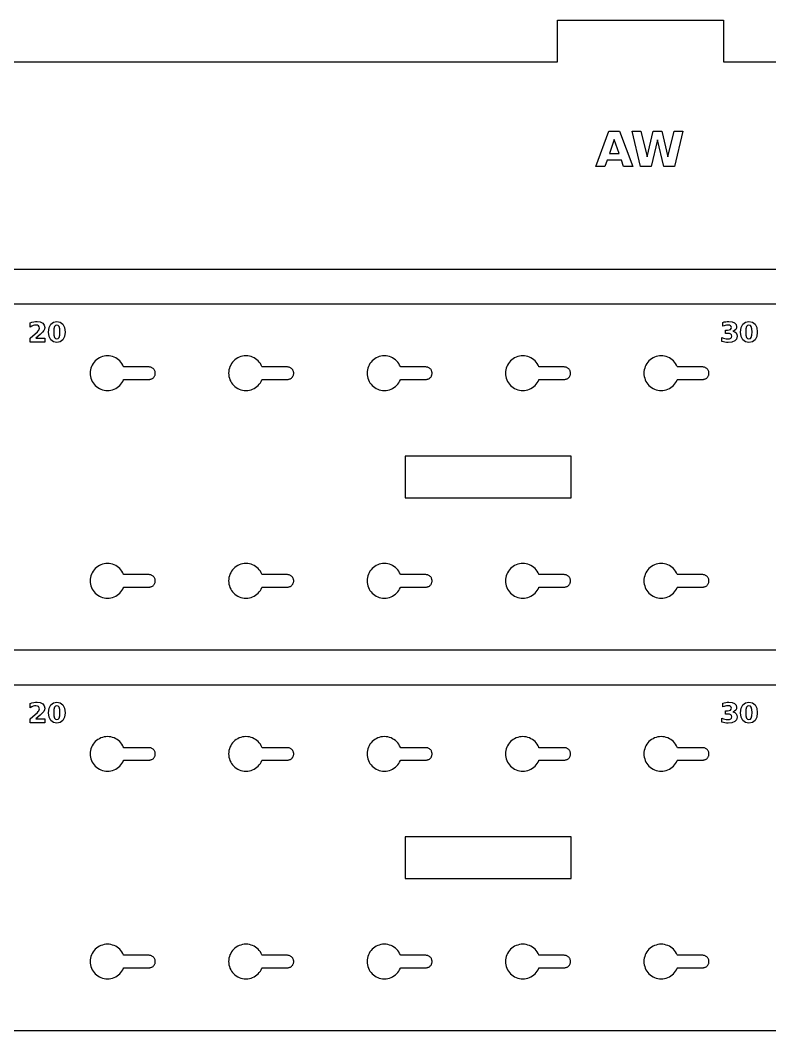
# Model space of a CAD drawing. Header units: millimetres. Extents: x 12 to 1034, y 12 to 869.
# Drawn here: x 225.9 to 334.2, y 722.7 to 868.7 of the extents above; entities that cross this region are included whole.
import ezdxf

# ---------------------------------------------------------------- set-up
doc = ezdxf.new("R2010")
doc.units = ezdxf.units.MM
doc.layers.add('CUT', color=1, linetype='Continuous')
doc.layers.add('ENGRAVE', color=5, linetype='Continuous')

msp = doc.modelspace()

# ---------------------------------------------------------------- linework, layer by layer
at = {"layer": 'CUT', "color": 1}
msp.add_lwpolyline([(780.5, 832.72), (40.5, 832.72), (40.5, 837.72), (12.5, 837.72), (12.5, 857.72), (40.5, 857.72), (40.5, 862.72), (83.5, 862.72), (83.5, 868.72), (107.5, 868.72), (107.5, 862.72), (193.5, 862.72), (193.5, 868.72), (217.5, 868.72), (217.5, 862.72), (303.5, 862.72), (303.5, 868.72), (327.5, 868.72), (327.5, 862.72), (413.5, 862.72), (413.5, 868.72), (437.5, 868.72), (437.5, 862.72), (523.5, 862.72)], dxfattribs=at)
for points in [[(12.5, 822.72), (18.5, 822.72), (18.5, 827.72), (758.5, 827.72), (758.5, 822.72), (764.5, 822.72), (764.5, 782.72), (758.5, 782.72), (758.5, 777.72), (18.5, 777.72), (18.5, 782.72), (12.5, 782.72)], [(239.89, 815.64), (240.09, 815.79), (240.27, 815.95), (240.43, 816.13), (240.58, 816.33), (240.7, 816.54), (240.81, 816.76), (240.83, 816.82), (244.5, 816.82), (244.59, 816.82), (244.68, 816.84), (244.76, 816.86), (244.84, 816.89), (244.92, 816.92), (245, 816.97), (245.07, 817.02), (245.14, 817.08), (245.2, 817.15), (245.25, 817.22), (245.29, 817.29), (245.33, 817.37), (245.36, 817.46), (245.38, 817.54), (245.4, 817.63), (245.4, 817.72), (245.4, 817.81), (245.38, 817.89), (245.36, 817.98), (245.33, 818.06), (245.29, 818.14), (245.25, 818.22), (245.2, 818.29), (245.14, 818.35), (245.07, 818.41), (245, 818.47), (244.92, 818.51), (244.84, 818.55), (244.76, 818.58), (244.68, 818.6), (244.59, 818.61), (244.5, 818.62), (240.83, 818.62), (240.81, 818.67), (240.7, 818.9), (240.58, 819.11), (240.43, 819.3), (240.27, 819.49), (240.09, 819.65), (239.89, 819.8), (239.68, 819.92), (239.46, 820.03), (239.23, 820.11), (238.99, 820.17), (238.75, 820.21), (238.5, 820.22), (238.25, 820.21), (238.01, 820.17), (237.77, 820.11), (237.54, 820.03), (237.32, 819.92), (237.11, 819.8), (236.91, 819.65), (236.73, 819.49), (236.57, 819.3), (236.42, 819.11), (236.3, 818.9), (236.19, 818.67), (236.11, 818.44), (236.05, 818.21), (236.01, 817.96), (236, 817.72), (236.01, 817.47), (236.05, 817.23), (236.11, 816.99), (236.19, 816.76), (236.3, 816.54), (236.42, 816.33), (236.57, 816.13), (236.73, 815.95), (236.91, 815.79), (237.11, 815.64), (237.32, 815.51), (237.54, 815.41), (237.77, 815.33), (238.01, 815.27), (238.25, 815.23), (238.5, 815.22), (238.75, 815.23), (238.99, 815.27), (239.23, 815.33), (239.46, 815.41), (239.68, 815.51)], [(260.09, 815.79), (260.27, 815.95), (260.43, 816.13), (260.58, 816.33), (260.7, 816.54), (260.81, 816.76), (260.83, 816.82), (264.5, 816.82), (264.59, 816.82), (264.68, 816.84), (264.76, 816.86), (264.84, 816.89), (264.92, 816.92), (265, 816.97), (265.07, 817.02), (265.14, 817.08), (265.2, 817.15), (265.25, 817.22), (265.29, 817.29), (265.33, 817.37), (265.36, 817.46), (265.38, 817.54), (265.4, 817.63), (265.4, 817.72), (265.4, 817.81), (265.38, 817.89), (265.36, 817.98), (265.33, 818.06), (265.29, 818.14), (265.25, 818.22), (265.2, 818.29), (265.14, 818.35), (265.07, 818.41), (265, 818.47), (264.92, 818.51), (264.84, 818.55), (264.76, 818.58), (264.68, 818.6), (264.59, 818.61), (264.5, 818.62), (260.83, 818.62), (260.81, 818.67), (260.7, 818.9), (260.58, 819.11), (260.43, 819.3), (260.27, 819.49), (260.09, 819.65), (259.89, 819.8), (259.68, 819.92), (259.46, 820.03), (259.23, 820.11), (258.99, 820.17), (258.75, 820.21), (258.5, 820.22), (258.25, 820.21), (258.01, 820.17), (257.77, 820.11), (257.54, 820.03), (257.32, 819.92), (257.11, 819.8), (256.91, 819.65), (256.73, 819.49), (256.57, 819.3), (256.42, 819.11), (256.3, 818.9), (256.19, 818.67), (256.11, 818.44), (256.05, 818.21), (256.01, 817.96), (256, 817.72), (256.01, 817.47), (256.05, 817.23), (256.11, 816.99), (256.19, 816.76), (256.3, 816.54), (256.42, 816.33), (256.57, 816.13), (256.73, 815.95), (256.91, 815.79), (257.11, 815.64), (257.32, 815.51), (257.54, 815.41), (257.77, 815.33), (258.01, 815.27), (258.25, 815.23), (258.5, 815.22), (258.75, 815.23), (258.99, 815.27), (259.23, 815.33), (259.46, 815.41), (259.68, 815.51), (259.89, 815.64)], [(280.09, 815.79), (280.27, 815.95), (280.43, 816.13), (280.58, 816.33), (280.7, 816.54), (280.81, 816.76), (280.83, 816.82), (284.5, 816.82), (284.59, 816.82), (284.68, 816.84), (284.76, 816.86), (284.84, 816.89), (284.92, 816.92), (285, 816.97), (285.07, 817.02), (285.14, 817.08), (285.2, 817.15), (285.25, 817.22), (285.29, 817.29), (285.33, 817.37), (285.36, 817.46), (285.38, 817.54), (285.4, 817.63), (285.4, 817.72), (285.4, 817.81), (285.38, 817.89), (285.36, 817.98), (285.33, 818.06), (285.29, 818.14), (285.25, 818.22), (285.2, 818.29), (285.14, 818.35), (285.07, 818.41), (285, 818.47), (284.92, 818.51), (284.84, 818.55), (284.76, 818.58), (284.68, 818.6), (284.59, 818.61), (284.5, 818.62), (280.83, 818.62), (280.81, 818.67), (280.7, 818.9), (280.58, 819.11), (280.43, 819.3), (280.27, 819.49), (280.09, 819.65), (279.89, 819.8), (279.68, 819.92), (279.46, 820.03), (279.23, 820.11), (278.99, 820.17), (278.75, 820.21), (278.5, 820.22), (278.25, 820.21), (278.01, 820.17), (277.77, 820.11), (277.54, 820.03), (277.32, 819.92), (277.11, 819.8), (276.91, 819.65), (276.73, 819.49), (276.57, 819.3), (276.42, 819.11), (276.3, 818.9), (276.19, 818.67), (276.11, 818.44), (276.05, 818.21), (276.01, 817.96), (276, 817.72), (276.01, 817.47), (276.05, 817.23), (276.11, 816.99), (276.19, 816.76), (276.3, 816.54), (276.42, 816.33), (276.57, 816.13), (276.73, 815.95), (276.91, 815.79), (277.11, 815.64), (277.32, 815.51), (277.54, 815.41), (277.77, 815.33), (278.01, 815.27), (278.25, 815.23), (278.5, 815.22), (278.75, 815.23), (278.99, 815.27), (279.23, 815.33), (279.46, 815.41), (279.68, 815.51), (279.89, 815.64)], [(299.89, 815.64), (300.09, 815.79), (300.27, 815.95), (300.43, 816.13), (300.58, 816.33), (300.7, 816.54), (300.81, 816.76), (300.83, 816.82), (304.5, 816.82), (304.59, 816.82), (304.68, 816.84), (304.76, 816.86), (304.84, 816.89), (304.92, 816.92), (305, 816.97), (305.07, 817.02), (305.14, 817.08), (305.2, 817.15), (305.25, 817.22), (305.29, 817.29), (305.33, 817.37), (305.36, 817.46), (305.38, 817.54), (305.4, 817.63), (305.4, 817.72), (305.4, 817.81), (305.38, 817.89), (305.36, 817.98), (305.33, 818.06), (305.29, 818.14), (305.25, 818.22), (305.2, 818.29), (305.14, 818.35), (305.07, 818.41), (305, 818.47), (304.92, 818.51), (304.84, 818.55), (304.76, 818.58), (304.68, 818.6), (304.59, 818.61), (304.5, 818.62), (300.83, 818.62), (300.81, 818.67), (300.7, 818.9), (300.58, 819.11), (300.43, 819.3), (300.27, 819.49), (300.09, 819.65), (299.89, 819.8), (299.68, 819.92), (299.46, 820.03), (299.23, 820.11), (298.99, 820.17), (298.75, 820.21), (298.5, 820.22), (298.25, 820.21), (298.01, 820.17), (297.77, 820.11), (297.54, 820.03), (297.32, 819.92), (297.11, 819.8), (296.91, 819.65), (296.73, 819.49), (296.57, 819.3), (296.42, 819.11), (296.3, 818.9), (296.19, 818.67), (296.11, 818.44), (296.05, 818.21), (296.01, 817.96), (296, 817.72), (296.01, 817.47), (296.05, 817.23), (296.11, 816.99), (296.19, 816.76), (296.3, 816.54), (296.42, 816.33), (296.57, 816.13), (296.73, 815.95), (296.91, 815.79), (297.11, 815.64), (297.32, 815.51), (297.54, 815.41), (297.77, 815.33), (298.01, 815.27), (298.25, 815.23), (298.5, 815.22), (298.75, 815.23), (298.99, 815.27), (299.23, 815.33), (299.46, 815.41), (299.68, 815.51)], [(320.09, 815.79), (320.27, 815.95), (320.43, 816.13), (320.58, 816.33), (320.7, 816.54), (320.81, 816.76), (320.83, 816.82), (324.5, 816.82), (324.59, 816.82), (324.68, 816.84), (324.76, 816.86), (324.84, 816.89), (324.92, 816.92), (325, 816.97), (325.07, 817.02), (325.14, 817.08), (325.2, 817.15), (325.25, 817.22), (325.29, 817.29), (325.33, 817.37), (325.36, 817.46), (325.38, 817.54), (325.4, 817.63), (325.4, 817.72), (325.4, 817.81), (325.38, 817.89), (325.36, 817.98), (325.33, 818.06), (325.29, 818.14), (325.25, 818.22), (325.2, 818.29), (325.14, 818.35), (325.07, 818.41), (325, 818.47), (324.92, 818.51), (324.84, 818.55), (324.76, 818.58), (324.68, 818.6), (324.59, 818.61), (324.5, 818.62), (320.83, 818.62), (320.81, 818.67), (320.7, 818.9), (320.58, 819.11), (320.43, 819.3), (320.27, 819.49), (320.09, 819.65), (319.89, 819.8), (319.68, 819.92), (319.46, 820.03), (319.23, 820.11), (318.99, 820.17), (318.75, 820.21), (318.5, 820.22), (318.25, 820.21), (318.01, 820.17), (317.77, 820.11), (317.54, 820.03), (317.32, 819.92), (317.11, 819.8), (316.91, 819.65), (316.73, 819.49), (316.57, 819.3), (316.42, 819.11), (316.3, 818.9), (316.19, 818.67), (316.11, 818.44), (316.05, 818.21), (316.01, 817.96), (316, 817.72), (316.01, 817.47), (316.05, 817.23), (316.11, 816.99), (316.19, 816.76), (316.3, 816.54), (316.42, 816.33), (316.57, 816.13), (316.73, 815.95), (316.91, 815.79), (317.11, 815.64), (317.32, 815.51), (317.54, 815.41), (317.77, 815.33), (318.01, 815.27), (318.25, 815.23), (318.5, 815.22), (318.75, 815.23), (318.99, 815.27), (319.23, 815.33), (319.46, 815.41), (319.68, 815.51), (319.89, 815.64)], [(281.5, 799.72), (305.5, 799.72), (305.5, 805.72), (281.5, 805.72)], [(240.09, 785.79), (240.27, 785.95), (240.43, 786.13), (240.58, 786.33), (240.7, 786.54), (240.81, 786.76), (240.83, 786.82), (244.5, 786.82), (244.59, 786.82), (244.68, 786.84), (244.76, 786.86), (244.84, 786.89), (244.92, 786.92), (245, 786.97), (245.07, 787.02), (245.14, 787.08), (245.2, 787.15), (245.25, 787.22), (245.29, 787.29), (245.33, 787.37), (245.36, 787.46), (245.38, 787.54), (245.4, 787.63), (245.4, 787.72), (245.4, 787.81), (245.38, 787.89), (245.36, 787.98), (245.33, 788.06), (245.29, 788.14), (245.25, 788.22), (245.2, 788.29), (245.14, 788.35), (245.07, 788.41), (245, 788.47), (244.92, 788.51), (244.84, 788.55), (244.76, 788.58), (244.68, 788.6), (244.59, 788.61), (244.5, 788.62), (240.83, 788.62), (240.81, 788.67), (240.7, 788.9), (240.58, 789.11), (240.43, 789.3), (240.27, 789.49), (240.09, 789.65), (239.89, 789.8), (239.68, 789.92), (239.46, 790.03), (239.23, 790.11), (238.99, 790.17), (238.75, 790.21), (238.5, 790.22), (238.25, 790.21), (238.01, 790.17), (237.77, 790.11), (237.54, 790.03), (237.32, 789.92), (237.11, 789.8), (236.91, 789.65), (236.73, 789.49), (236.57, 789.3), (236.42, 789.11), (236.3, 788.9), (236.19, 788.67), (236.11, 788.44), (236.05, 788.21), (236.01, 787.96), (236, 787.72), (236.01, 787.47), (236.05, 787.23), (236.11, 786.99), (236.19, 786.76), (236.3, 786.54), (236.42, 786.33), (236.57, 786.13), (236.73, 785.95), (236.91, 785.79), (237.11, 785.64), (237.32, 785.51), (237.54, 785.41), (237.77, 785.33), (238.01, 785.27), (238.25, 785.23), (238.5, 785.22), (238.75, 785.23), (238.99, 785.27), (239.23, 785.33), (239.46, 785.41), (239.68, 785.51), (239.89, 785.64)], [(260.09, 785.79), (260.27, 785.95), (260.43, 786.13), (260.58, 786.33), (260.7, 786.54), (260.81, 786.76), (260.83, 786.82), (264.5, 786.82), (264.59, 786.82), (264.68, 786.84), (264.76, 786.86), (264.84, 786.89), (264.92, 786.92), (265, 786.97), (265.07, 787.02), (265.14, 787.08), (265.2, 787.15), (265.25, 787.22), (265.29, 787.29), (265.33, 787.37), (265.36, 787.46), (265.38, 787.54), (265.4, 787.63), (265.4, 787.72), (265.4, 787.81), (265.38, 787.89), (265.36, 787.98), (265.33, 788.06), (265.29, 788.14), (265.25, 788.22), (265.2, 788.29), (265.14, 788.35), (265.07, 788.41), (265, 788.47), (264.92, 788.51), (264.84, 788.55), (264.76, 788.58), (264.68, 788.6), (264.59, 788.61), (264.5, 788.62), (260.83, 788.62), (260.81, 788.67), (260.7, 788.9), (260.58, 789.11), (260.43, 789.3), (260.27, 789.49), (260.09, 789.65), (259.89, 789.8), (259.68, 789.92), (259.46, 790.03), (259.23, 790.11), (258.99, 790.17), (258.75, 790.21), (258.5, 790.22), (258.25, 790.21), (258.01, 790.17), (257.77, 790.11), (257.54, 790.03), (257.32, 789.92), (257.11, 789.8), (256.91, 789.65), (256.73, 789.49), (256.57, 789.3), (256.42, 789.11), (256.3, 788.9), (256.19, 788.67), (256.11, 788.44), (256.05, 788.21), (256.01, 787.96), (256, 787.72), (256.01, 787.47), (256.05, 787.23), (256.11, 786.99), (256.19, 786.76), (256.3, 786.54), (256.42, 786.33), (256.57, 786.13), (256.73, 785.95), (256.91, 785.79), (257.11, 785.64), (257.32, 785.51), (257.54, 785.41), (257.77, 785.33), (258.01, 785.27), (258.25, 785.23), (258.5, 785.22), (258.75, 785.23), (258.99, 785.27), (259.23, 785.33), (259.46, 785.41), (259.68, 785.51), (259.89, 785.64)], [(279.89, 785.64), (280.09, 785.79), (280.27, 785.95), (280.43, 786.13), (280.58, 786.33), (280.7, 786.54), (280.81, 786.76), (280.83, 786.82), (284.5, 786.82), (284.59, 786.82), (284.68, 786.84), (284.76, 786.86), (284.84, 786.89), (284.92, 786.92), (285, 786.97), (285.07, 787.02), (285.14, 787.08), (285.2, 787.15), (285.25, 787.22), (285.29, 787.29), (285.33, 787.37), (285.36, 787.46), (285.38, 787.54), (285.4, 787.63), (285.4, 787.72), (285.4, 787.81), (285.38, 787.89), (285.36, 787.98), (285.33, 788.06), (285.29, 788.14), (285.25, 788.22), (285.2, 788.29), (285.14, 788.35), (285.07, 788.41), (285, 788.47), (284.92, 788.51), (284.84, 788.55), (284.76, 788.58), (284.68, 788.6), (284.59, 788.61), (284.5, 788.62), (280.83, 788.62), (280.81, 788.67), (280.7, 788.9), (280.58, 789.11), (280.43, 789.3), (280.27, 789.49), (280.09, 789.65), (279.89, 789.8), (279.68, 789.92), (279.46, 790.03), (279.23, 790.11), (278.99, 790.17), (278.75, 790.21), (278.5, 790.22), (278.25, 790.21), (278.01, 790.17), (277.77, 790.11), (277.54, 790.03), (277.32, 789.92), (277.11, 789.8), (276.91, 789.65), (276.73, 789.49), (276.57, 789.3), (276.42, 789.11), (276.3, 788.9), (276.19, 788.67), (276.11, 788.44), (276.05, 788.21), (276.01, 787.96), (276, 787.72), (276.01, 787.47), (276.05, 787.23), (276.11, 786.99), (276.19, 786.76), (276.3, 786.54), (276.42, 786.33), (276.57, 786.13), (276.73, 785.95), (276.91, 785.79), (277.11, 785.64), (277.32, 785.51), (277.54, 785.41), (277.77, 785.33), (278.01, 785.27), (278.25, 785.23), (278.5, 785.22), (278.75, 785.23), (278.99, 785.27), (279.23, 785.33), (279.46, 785.41), (279.68, 785.51)], [(300.09, 785.79), (300.27, 785.95), (300.43, 786.13), (300.58, 786.33), (300.7, 786.54), (300.81, 786.76), (300.83, 786.82), (304.5, 786.82), (304.59, 786.82), (304.68, 786.84), (304.76, 786.86), (304.84, 786.89), (304.92, 786.92), (305, 786.97), (305.07, 787.02), (305.14, 787.08), (305.2, 787.15), (305.25, 787.22), (305.29, 787.29), (305.33, 787.37), (305.36, 787.46), (305.38, 787.54), (305.4, 787.63), (305.4, 787.72), (305.4, 787.81), (305.38, 787.89), (305.36, 787.98), (305.33, 788.06), (305.29, 788.14), (305.25, 788.22), (305.2, 788.29), (305.14, 788.35), (305.07, 788.41), (305, 788.47), (304.92, 788.51), (304.84, 788.55), (304.76, 788.58), (304.68, 788.6), (304.59, 788.61), (304.5, 788.62), (300.83, 788.62), (300.81, 788.67), (300.7, 788.9), (300.58, 789.11), (300.43, 789.3), (300.27, 789.49), (300.09, 789.65), (299.89, 789.8), (299.68, 789.92), (299.46, 790.03), (299.23, 790.11), (298.99, 790.17), (298.75, 790.21), (298.5, 790.22), (298.25, 790.21), (298.01, 790.17), (297.77, 790.11), (297.54, 790.03), (297.32, 789.92), (297.11, 789.8), (296.91, 789.65), (296.73, 789.49), (296.57, 789.3), (296.42, 789.11), (296.3, 788.9), (296.19, 788.67), (296.11, 788.44), (296.05, 788.21), (296.01, 787.96), (296, 787.72), (296.01, 787.47), (296.05, 787.23), (296.11, 786.99), (296.19, 786.76), (296.3, 786.54), (296.42, 786.33), (296.57, 786.13), (296.73, 785.95), (296.91, 785.79), (297.11, 785.64), (297.32, 785.51), (297.54, 785.41), (297.77, 785.33), (298.01, 785.27), (298.25, 785.23), (298.5, 785.22), (298.75, 785.23), (298.99, 785.27), (299.23, 785.33), (299.46, 785.41), (299.68, 785.51), (299.89, 785.64)], [(320.09, 785.79), (320.27, 785.95), (320.43, 786.13), (320.58, 786.33), (320.7, 786.54), (320.81, 786.76), (320.83, 786.82), (324.5, 786.82), (324.59, 786.82), (324.68, 786.84), (324.76, 786.86), (324.84, 786.89), (324.92, 786.92), (325, 786.97), (325.07, 787.02), (325.14, 787.08), (325.2, 787.15), (325.25, 787.22), (325.29, 787.29), (325.33, 787.37), (325.36, 787.46), (325.38, 787.54), (325.4, 787.63), (325.4, 787.72), (325.4, 787.81), (325.38, 787.89), (325.36, 787.98), (325.33, 788.06), (325.29, 788.14), (325.25, 788.22), (325.2, 788.29), (325.14, 788.35), (325.07, 788.41), (325, 788.47), (324.92, 788.51), (324.84, 788.55), (324.76, 788.58), (324.68, 788.6), (324.59, 788.61), (324.5, 788.62), (320.83, 788.62), (320.81, 788.67), (320.7, 788.9), (320.58, 789.11), (320.43, 789.3), (320.27, 789.49), (320.09, 789.65), (319.89, 789.8), (319.68, 789.92), (319.46, 790.03), (319.23, 790.11), (318.99, 790.17), (318.75, 790.21), (318.5, 790.22), (318.25, 790.21), (318.01, 790.17), (317.77, 790.11), (317.54, 790.03), (317.32, 789.92), (317.11, 789.8), (316.91, 789.65), (316.73, 789.49), (316.57, 789.3), (316.42, 789.11), (316.3, 788.9), (316.19, 788.67), (316.11, 788.44), (316.05, 788.21), (316.01, 787.96), (316, 787.72), (316.01, 787.47), (316.05, 787.23), (316.11, 786.99), (316.19, 786.76), (316.3, 786.54), (316.42, 786.33), (316.57, 786.13), (316.73, 785.95), (316.91, 785.79), (317.11, 785.64), (317.32, 785.51), (317.54, 785.41), (317.77, 785.33), (318.01, 785.27), (318.25, 785.23), (318.5, 785.22), (318.75, 785.23), (318.99, 785.27), (319.23, 785.33), (319.46, 785.41), (319.68, 785.51), (319.89, 785.64)], [(12.5, 767.72), (18.5, 767.72), (18.5, 772.72), (758.5, 772.72), (758.5, 767.72), (764.5, 767.72), (764.5, 727.72), (758.5, 727.72), (758.5, 722.72), (18.5, 722.72), (18.5, 727.72), (12.5, 727.72)], [(239.89, 760.64), (240.09, 760.79), (240.27, 760.95), (240.43, 761.13), (240.58, 761.33), (240.7, 761.54), (240.81, 761.76), (240.83, 761.82), (244.5, 761.82), (244.59, 761.82), (244.68, 761.84), (244.76, 761.86), (244.84, 761.89), (244.92, 761.92), (245, 761.97), (245.07, 762.02), (245.14, 762.08), (245.2, 762.15), (245.25, 762.22), (245.29, 762.29), (245.33, 762.37), (245.36, 762.46), (245.38, 762.54), (245.4, 762.63), (245.4, 762.72), (245.4, 762.81), (245.38, 762.89), (245.36, 762.98), (245.33, 763.06), (245.29, 763.14), (245.25, 763.22), (245.2, 763.29), (245.14, 763.35), (245.07, 763.41), (245, 763.47), (244.92, 763.51), (244.84, 763.55), (244.76, 763.58), (244.68, 763.6), (244.59, 763.61), (244.5, 763.62), (240.83, 763.62), (240.81, 763.67), (240.7, 763.9), (240.58, 764.11), (240.43, 764.3), (240.27, 764.49), (240.09, 764.65), (239.89, 764.8), (239.68, 764.92), (239.46, 765.03), (239.23, 765.11), (238.99, 765.17), (238.75, 765.21), (238.5, 765.22), (238.25, 765.21), (238.01, 765.17), (237.77, 765.11), (237.54, 765.03), (237.32, 764.92), (237.11, 764.8), (236.91, 764.65), (236.73, 764.49), (236.57, 764.3), (236.42, 764.11), (236.3, 763.9), (236.19, 763.67), (236.11, 763.44), (236.05, 763.21), (236.01, 762.96), (236, 762.72), (236.01, 762.47), (236.05, 762.23), (236.11, 761.99), (236.19, 761.76), (236.3, 761.54), (236.42, 761.33), (236.57, 761.13), (236.73, 760.95), (236.91, 760.79), (237.11, 760.64), (237.32, 760.51), (237.54, 760.41), (237.77, 760.33), (238.01, 760.27), (238.25, 760.23), (238.5, 760.22), (238.75, 760.23), (238.99, 760.27), (239.23, 760.33), (239.46, 760.41), (239.68, 760.51)], [(260.09, 760.79), (260.27, 760.95), (260.43, 761.13), (260.58, 761.33), (260.7, 761.54), (260.81, 761.76), (260.83, 761.82), (264.5, 761.82), (264.59, 761.82), (264.68, 761.84), (264.76, 761.86), (264.84, 761.89), (264.92, 761.92), (265, 761.97), (265.07, 762.02), (265.14, 762.08), (265.2, 762.15), (265.25, 762.22), (265.29, 762.29), (265.33, 762.37), (265.36, 762.46), (265.38, 762.54), (265.4, 762.63), (265.4, 762.72), (265.4, 762.81), (265.38, 762.89), (265.36, 762.98), (265.33, 763.06), (265.29, 763.14), (265.25, 763.22), (265.2, 763.29), (265.14, 763.35), (265.07, 763.41), (265, 763.47), (264.92, 763.51), (264.84, 763.55), (264.76, 763.58), (264.68, 763.6), (264.59, 763.61), (264.5, 763.62), (260.83, 763.62), (260.81, 763.67), (260.7, 763.9), (260.58, 764.11), (260.43, 764.3), (260.27, 764.49), (260.09, 764.65), (259.89, 764.8), (259.68, 764.92), (259.46, 765.03), (259.23, 765.11), (258.99, 765.17), (258.75, 765.21), (258.5, 765.22), (258.25, 765.21), (258.01, 765.17), (257.77, 765.11), (257.54, 765.03), (257.32, 764.92), (257.11, 764.8), (256.91, 764.65), (256.73, 764.49), (256.57, 764.3), (256.42, 764.11), (256.3, 763.9), (256.19, 763.67), (256.11, 763.44), (256.05, 763.21), (256.01, 762.96), (256, 762.72), (256.01, 762.47), (256.05, 762.23), (256.11, 761.99), (256.19, 761.76), (256.3, 761.54), (256.42, 761.33), (256.57, 761.13), (256.73, 760.95), (256.91, 760.79), (257.11, 760.64), (257.32, 760.51), (257.54, 760.41), (257.77, 760.33), (258.01, 760.27), (258.25, 760.23), (258.5, 760.22), (258.75, 760.23), (258.99, 760.27), (259.23, 760.33), (259.46, 760.41), (259.68, 760.51), (259.89, 760.64)], [(280.09, 760.79), (280.27, 760.95), (280.43, 761.13), (280.58, 761.33), (280.7, 761.54), (280.81, 761.76), (280.83, 761.82), (284.5, 761.82), (284.59, 761.82), (284.68, 761.84), (284.76, 761.86), (284.84, 761.89), (284.92, 761.92), (285, 761.97), (285.07, 762.02), (285.14, 762.08), (285.2, 762.15), (285.25, 762.22), (285.29, 762.29), (285.33, 762.37), (285.36, 762.46), (285.38, 762.54), (285.4, 762.63), (285.4, 762.72), (285.4, 762.81), (285.38, 762.89), (285.36, 762.98), (285.33, 763.06), (285.29, 763.14), (285.25, 763.22), (285.2, 763.29), (285.14, 763.35), (285.07, 763.41), (285, 763.47), (284.92, 763.51), (284.84, 763.55), (284.76, 763.58), (284.68, 763.6), (284.59, 763.61), (284.5, 763.62), (280.83, 763.62), (280.81, 763.67), (280.7, 763.9), (280.58, 764.11), (280.43, 764.3), (280.27, 764.49), (280.09, 764.65), (279.89, 764.8), (279.68, 764.92), (279.46, 765.03), (279.23, 765.11), (278.99, 765.17), (278.75, 765.21), (278.5, 765.22), (278.25, 765.21), (278.01, 765.17), (277.77, 765.11), (277.54, 765.03), (277.32, 764.92), (277.11, 764.8), (276.91, 764.65), (276.73, 764.49), (276.57, 764.3), (276.42, 764.11), (276.3, 763.9), (276.19, 763.67), (276.11, 763.44), (276.05, 763.21), (276.01, 762.96), (276, 762.72), (276.01, 762.47), (276.05, 762.23), (276.11, 761.99), (276.19, 761.76), (276.3, 761.54), (276.42, 761.33), (276.57, 761.13), (276.73, 760.95), (276.91, 760.79), (277.11, 760.64), (277.32, 760.51), (277.54, 760.41), (277.77, 760.33), (278.01, 760.27), (278.25, 760.23), (278.5, 760.22), (278.75, 760.23), (278.99, 760.27), (279.23, 760.33), (279.46, 760.41), (279.68, 760.51), (279.89, 760.64)], [(299.89, 760.64), (300.09, 760.79), (300.27, 760.95), (300.43, 761.13), (300.58, 761.33), (300.7, 761.54), (300.81, 761.76), (300.83, 761.82), (304.5, 761.82), (304.59, 761.82), (304.68, 761.84), (304.76, 761.86), (304.84, 761.89), (304.92, 761.92), (305, 761.97), (305.07, 762.02), (305.14, 762.08), (305.2, 762.15), (305.25, 762.22), (305.29, 762.29), (305.33, 762.37), (305.36, 762.46), (305.38, 762.54), (305.4, 762.63), (305.4, 762.72), (305.4, 762.81), (305.38, 762.89), (305.36, 762.98), (305.33, 763.06), (305.29, 763.14), (305.25, 763.22), (305.2, 763.29), (305.14, 763.35), (305.07, 763.41), (305, 763.47), (304.92, 763.51), (304.84, 763.55), (304.76, 763.58), (304.68, 763.6), (304.59, 763.61), (304.5, 763.62), (300.83, 763.62), (300.81, 763.67), (300.7, 763.9), (300.58, 764.11), (300.43, 764.3), (300.27, 764.49), (300.09, 764.65), (299.89, 764.8), (299.68, 764.92), (299.46, 765.03), (299.23, 765.11), (298.99, 765.17), (298.75, 765.21), (298.5, 765.22), (298.25, 765.21), (298.01, 765.17), (297.77, 765.11), (297.54, 765.03), (297.32, 764.92), (297.11, 764.8), (296.91, 764.65), (296.73, 764.49), (296.57, 764.3), (296.42, 764.11), (296.3, 763.9), (296.19, 763.67), (296.11, 763.44), (296.05, 763.21), (296.01, 762.96), (296, 762.72), (296.01, 762.47), (296.05, 762.23), (296.11, 761.99), (296.19, 761.76), (296.3, 761.54), (296.42, 761.33), (296.57, 761.13), (296.73, 760.95), (296.91, 760.79), (297.11, 760.64), (297.32, 760.51), (297.54, 760.41), (297.77, 760.33), (298.01, 760.27), (298.25, 760.23), (298.5, 760.22), (298.75, 760.23), (298.99, 760.27), (299.23, 760.33), (299.46, 760.41), (299.68, 760.51)], [(320.09, 760.79), (320.27, 760.95), (320.43, 761.13), (320.58, 761.33), (320.7, 761.54), (320.81, 761.76), (320.83, 761.82), (324.5, 761.82), (324.59, 761.82), (324.68, 761.84), (324.76, 761.86), (324.84, 761.89), (324.92, 761.92), (325, 761.97), (325.07, 762.02), (325.14, 762.08), (325.2, 762.15), (325.25, 762.22), (325.29, 762.29), (325.33, 762.37), (325.36, 762.46), (325.38, 762.54), (325.4, 762.63), (325.4, 762.72), (325.4, 762.81), (325.38, 762.89), (325.36, 762.98), (325.33, 763.06), (325.29, 763.14), (325.25, 763.22), (325.2, 763.29), (325.14, 763.35), (325.07, 763.41), (325, 763.47), (324.92, 763.51), (324.84, 763.55), (324.76, 763.58), (324.68, 763.6), (324.59, 763.61), (324.5, 763.62), (320.83, 763.62), (320.81, 763.67), (320.7, 763.9), (320.58, 764.11), (320.43, 764.3), (320.27, 764.49), (320.09, 764.65), (319.89, 764.8), (319.68, 764.92), (319.46, 765.03), (319.23, 765.11), (318.99, 765.17), (318.75, 765.21), (318.5, 765.22), (318.25, 765.21), (318.01, 765.17), (317.77, 765.11), (317.54, 765.03), (317.32, 764.92), (317.11, 764.8), (316.91, 764.65), (316.73, 764.49), (316.57, 764.3), (316.42, 764.11), (316.3, 763.9), (316.19, 763.67), (316.11, 763.44), (316.05, 763.21), (316.01, 762.96), (316, 762.72), (316.01, 762.47), (316.05, 762.23), (316.11, 761.99), (316.19, 761.76), (316.3, 761.54), (316.42, 761.33), (316.57, 761.13), (316.73, 760.95), (316.91, 760.79), (317.11, 760.64), (317.32, 760.51), (317.54, 760.41), (317.77, 760.33), (318.01, 760.27), (318.25, 760.23), (318.5, 760.22), (318.75, 760.23), (318.99, 760.27), (319.23, 760.33), (319.46, 760.41), (319.68, 760.51), (319.89, 760.64)], [(281.5, 744.72), (305.5, 744.72), (305.5, 750.72), (281.5, 750.72)], [(240.09, 730.79), (240.27, 730.95), (240.43, 731.13), (240.58, 731.33), (240.7, 731.54), (240.81, 731.76), (240.83, 731.82), (244.5, 731.82), (244.59, 731.82), (244.68, 731.84), (244.76, 731.86), (244.84, 731.89), (244.92, 731.92), (245, 731.97), (245.07, 732.02), (245.14, 732.08), (245.2, 732.15), (245.25, 732.22), (245.29, 732.29), (245.33, 732.37), (245.36, 732.46), (245.38, 732.54), (245.4, 732.63), (245.4, 732.72), (245.4, 732.81), (245.38, 732.89), (245.36, 732.98), (245.33, 733.06), (245.29, 733.14), (245.25, 733.22), (245.2, 733.29), (245.14, 733.35), (245.07, 733.41), (245, 733.47), (244.92, 733.51), (244.84, 733.55), (244.76, 733.58), (244.68, 733.6), (244.59, 733.61), (244.5, 733.62), (240.83, 733.62), (240.81, 733.67), (240.7, 733.9), (240.58, 734.11), (240.43, 734.3), (240.27, 734.49), (240.09, 734.65), (239.89, 734.8), (239.68, 734.92), (239.46, 735.03), (239.23, 735.11), (238.99, 735.17), (238.75, 735.21), (238.5, 735.22), (238.25, 735.21), (238.01, 735.17), (237.77, 735.11), (237.54, 735.03), (237.32, 734.92), (237.11, 734.8), (236.91, 734.65), (236.73, 734.49), (236.57, 734.3), (236.42, 734.11), (236.3, 733.9), (236.19, 733.67), (236.11, 733.44), (236.05, 733.21), (236.01, 732.96), (236, 732.72), (236.01, 732.47), (236.05, 732.23), (236.11, 731.99), (236.19, 731.76), (236.3, 731.54), (236.42, 731.33), (236.57, 731.13), (236.73, 730.95), (236.91, 730.79), (237.11, 730.64), (237.32, 730.51), (237.54, 730.41), (237.77, 730.33), (238.01, 730.27), (238.25, 730.23), (238.5, 730.22), (238.75, 730.23), (238.99, 730.27), (239.23, 730.33), (239.46, 730.41), (239.68, 730.51), (239.89, 730.64)], [(260.09, 730.79), (260.27, 730.95), (260.43, 731.13), (260.58, 731.33), (260.7, 731.54), (260.81, 731.76), (260.83, 731.82), (264.5, 731.82), (264.59, 731.82), (264.68, 731.84), (264.76, 731.86), (264.84, 731.89), (264.92, 731.92), (265, 731.97), (265.07, 732.02), (265.14, 732.08), (265.2, 732.15), (265.25, 732.22), (265.29, 732.29), (265.33, 732.37), (265.36, 732.46), (265.38, 732.54), (265.4, 732.63), (265.4, 732.72), (265.4, 732.81), (265.38, 732.89), (265.36, 732.98), (265.33, 733.06), (265.29, 733.14), (265.25, 733.22), (265.2, 733.29), (265.14, 733.35), (265.07, 733.41), (265, 733.47), (264.92, 733.51), (264.84, 733.55), (264.76, 733.58), (264.68, 733.6), (264.59, 733.61), (264.5, 733.62), (260.83, 733.62), (260.81, 733.67), (260.7, 733.9), (260.58, 734.11), (260.43, 734.3), (260.27, 734.49), (260.09, 734.65), (259.89, 734.8), (259.68, 734.92), (259.46, 735.03), (259.23, 735.11), (258.99, 735.17), (258.75, 735.21), (258.5, 735.22), (258.25, 735.21), (258.01, 735.17), (257.77, 735.11), (257.54, 735.03), (257.32, 734.92), (257.11, 734.8), (256.91, 734.65), (256.73, 734.49), (256.57, 734.3), (256.42, 734.11), (256.3, 733.9), (256.19, 733.67), (256.11, 733.44), (256.05, 733.21), (256.01, 732.96), (256, 732.72), (256.01, 732.47), (256.05, 732.23), (256.11, 731.99), (256.19, 731.76), (256.3, 731.54), (256.42, 731.33), (256.57, 731.13), (256.73, 730.95), (256.91, 730.79), (257.11, 730.64), (257.32, 730.51), (257.54, 730.41), (257.77, 730.33), (258.01, 730.27), (258.25, 730.23), (258.5, 730.22), (258.75, 730.23), (258.99, 730.27), (259.23, 730.33), (259.46, 730.41), (259.68, 730.51), (259.89, 730.64)], [(279.89, 730.64), (280.09, 730.79), (280.27, 730.95), (280.43, 731.13), (280.58, 731.33), (280.7, 731.54), (280.81, 731.76), (280.83, 731.82), (284.5, 731.82), (284.59, 731.82), (284.68, 731.84), (284.76, 731.86), (284.84, 731.89), (284.92, 731.92), (285, 731.97), (285.07, 732.02), (285.14, 732.08), (285.2, 732.15), (285.25, 732.22), (285.29, 732.29), (285.33, 732.37), (285.36, 732.46), (285.38, 732.54), (285.4, 732.63), (285.4, 732.72), (285.4, 732.81), (285.38, 732.89), (285.36, 732.98), (285.33, 733.06), (285.29, 733.14), (285.25, 733.22), (285.2, 733.29), (285.14, 733.35), (285.07, 733.41), (285, 733.47), (284.92, 733.51), (284.84, 733.55), (284.76, 733.58), (284.68, 733.6), (284.59, 733.61), (284.5, 733.62), (280.83, 733.62), (280.81, 733.67), (280.7, 733.9), (280.58, 734.11), (280.43, 734.3), (280.27, 734.49), (280.09, 734.65), (279.89, 734.8), (279.68, 734.92), (279.46, 735.03), (279.23, 735.11), (278.99, 735.17), (278.75, 735.21), (278.5, 735.22), (278.25, 735.21), (278.01, 735.17), (277.77, 735.11), (277.54, 735.03), (277.32, 734.92), (277.11, 734.8), (276.91, 734.65), (276.73, 734.49), (276.57, 734.3), (276.42, 734.11), (276.3, 733.9), (276.19, 733.67), (276.11, 733.44), (276.05, 733.21), (276.01, 732.96), (276, 732.72), (276.01, 732.47), (276.05, 732.23), (276.11, 731.99), (276.19, 731.76), (276.3, 731.54), (276.42, 731.33), (276.57, 731.13), (276.73, 730.95), (276.91, 730.79), (277.11, 730.64), (277.32, 730.51), (277.54, 730.41), (277.77, 730.33), (278.01, 730.27), (278.25, 730.23), (278.5, 730.22), (278.75, 730.23), (278.99, 730.27), (279.23, 730.33), (279.46, 730.41), (279.68, 730.51)], [(300.09, 730.79), (300.27, 730.95), (300.43, 731.13), (300.58, 731.33), (300.7, 731.54), (300.81, 731.76), (300.83, 731.82), (304.5, 731.82), (304.59, 731.82), (304.68, 731.84), (304.76, 731.86), (304.84, 731.89), (304.92, 731.92), (305, 731.97), (305.07, 732.02), (305.14, 732.08), (305.2, 732.15), (305.25, 732.22), (305.29, 732.29), (305.33, 732.37), (305.36, 732.46), (305.38, 732.54), (305.4, 732.63), (305.4, 732.72), (305.4, 732.81), (305.38, 732.89), (305.36, 732.98), (305.33, 733.06), (305.29, 733.14), (305.25, 733.22), (305.2, 733.29), (305.14, 733.35), (305.07, 733.41), (305, 733.47), (304.92, 733.51), (304.84, 733.55), (304.76, 733.58), (304.68, 733.6), (304.59, 733.61), (304.5, 733.62), (300.83, 733.62), (300.81, 733.67), (300.7, 733.9), (300.58, 734.11), (300.43, 734.3), (300.27, 734.49), (300.09, 734.65), (299.89, 734.8), (299.68, 734.92), (299.46, 735.03), (299.23, 735.11), (298.99, 735.17), (298.75, 735.21), (298.5, 735.22), (298.25, 735.21), (298.01, 735.17), (297.77, 735.11), (297.54, 735.03), (297.32, 734.92), (297.11, 734.8), (296.91, 734.65), (296.73, 734.49), (296.57, 734.3), (296.42, 734.11), (296.3, 733.9), (296.19, 733.67), (296.11, 733.44), (296.05, 733.21), (296.01, 732.96), (296, 732.72), (296.01, 732.47), (296.05, 732.23), (296.11, 731.99), (296.19, 731.76), (296.3, 731.54), (296.42, 731.33), (296.57, 731.13), (296.73, 730.95), (296.91, 730.79), (297.11, 730.64), (297.32, 730.51), (297.54, 730.41), (297.77, 730.33), (298.01, 730.27), (298.25, 730.23), (298.5, 730.22), (298.75, 730.23), (298.99, 730.27), (299.23, 730.33), (299.46, 730.41), (299.68, 730.51), (299.89, 730.64)], [(320.09, 730.79), (320.27, 730.95), (320.43, 731.13), (320.58, 731.33), (320.7, 731.54), (320.81, 731.76), (320.83, 731.82), (324.5, 731.82), (324.59, 731.82), (324.68, 731.84), (324.76, 731.86), (324.84, 731.89), (324.92, 731.92), (325, 731.97), (325.07, 732.02), (325.14, 732.08), (325.2, 732.15), (325.25, 732.22), (325.29, 732.29), (325.33, 732.37), (325.36, 732.46), (325.38, 732.54), (325.4, 732.63), (325.4, 732.72), (325.4, 732.81), (325.38, 732.89), (325.36, 732.98), (325.33, 733.06), (325.29, 733.14), (325.25, 733.22), (325.2, 733.29), (325.14, 733.35), (325.07, 733.41), (325, 733.47), (324.92, 733.51), (324.84, 733.55), (324.76, 733.58), (324.68, 733.6), (324.59, 733.61), (324.5, 733.62), (320.83, 733.62), (320.81, 733.67), (320.7, 733.9), (320.58, 734.11), (320.43, 734.3), (320.27, 734.49), (320.09, 734.65), (319.89, 734.8), (319.68, 734.92), (319.46, 735.03), (319.23, 735.11), (318.99, 735.17), (318.75, 735.21), (318.5, 735.22), (318.25, 735.21), (318.01, 735.17), (317.77, 735.11), (317.54, 735.03), (317.32, 734.92), (317.11, 734.8), (316.91, 734.65), (316.73, 734.49), (316.57, 734.3), (316.42, 734.11), (316.3, 733.9), (316.19, 733.67), (316.11, 733.44), (316.05, 733.21), (316.01, 732.96), (316, 732.72), (316.01, 732.47), (316.05, 732.23), (316.11, 731.99), (316.19, 731.76), (316.3, 731.54), (316.42, 731.33), (316.57, 731.13), (316.73, 730.95), (316.91, 730.79), (317.11, 730.64), (317.32, 730.51), (317.54, 730.41), (317.77, 730.33), (318.01, 730.27), (318.25, 730.23), (318.5, 730.22), (318.75, 730.23), (318.99, 730.27), (319.23, 730.33), (319.46, 730.41), (319.68, 730.51), (319.89, 730.64)]]:
    msp.add_lwpolyline(points, close=True, dxfattribs=at)
at = {"layer": 'ENGRAVE', "color": 5}
for points in [[(312.74, 848.51), (310.68, 848.51), (310.36, 847.58), (309.04, 847.58), (310.93, 852.69), (312.49, 852.69), (314.38, 847.58), (313.06, 847.58)], [(314.31, 852.69), (315.57, 852.69), (316.46, 848.98), (317.33, 852.69), (318.6, 852.69), (319.47, 848.98), (320.36, 852.69), (321.61, 852.69), (320.4, 847.58), (318.89, 847.58), (317.96, 851.46), (317.04, 847.58), (315.53, 847.58)], [(311.01, 849.46), (312.41, 849.46), (311.71, 851.49)], [(228.15, 822.77), (229.44, 822.77), (229.44, 822.22), (227.32, 822.22), (227.32, 822.77), (228.38, 823.71), (228.5, 823.84), (228.59, 823.96), (228.64, 824.09), (228.66, 824.22), (228.63, 824.4), (228.52, 824.55), (228.36, 824.64), (228.16, 824.67), (227.97, 824.65), (227.77, 824.6), (227.56, 824.5), (227.32, 824.37), (227.32, 825.02), (227.58, 825.09), (227.83, 825.14), (228.07, 825.18), (228.31, 825.19), (228.78, 825.13), (229.13, 824.96), (229.34, 824.68), (229.42, 824.31), (229.39, 824.08), (229.29, 823.87), (229.1, 823.63), (228.78, 823.32)], [(232.38, 823.67), (232.3, 823.03), (232.06, 822.56), (231.68, 822.26), (231.18, 822.16), (230.67, 822.26), (230.29, 822.56), (230.05, 823.03), (229.97, 823.67), (230.05, 824.32), (230.29, 824.79), (230.67, 825.09), (231.18, 825.19), (231.68, 825.09), (232.06, 824.79), (232.3, 824.32)], [(328.86, 823.79), (329.12, 823.69), (329.31, 823.53), (329.43, 823.31), (329.46, 823.05), (329.38, 822.66), (329.13, 822.39), (328.72, 822.22), (328.16, 822.16), (327.94, 822.17), (327.71, 822.2), (327.49, 822.24), (327.27, 822.31), (327.27, 822.89), (327.48, 822.79), (327.69, 822.73), (327.89, 822.69), (328.1, 822.67), (328.36, 822.7), (328.55, 822.78), (328.67, 822.9), (328.71, 823.07), (328.67, 823.25), (328.55, 823.38), (328.35, 823.45), (328.07, 823.48), (327.77, 823.48), (327.77, 823.96), (328.08, 823.96), (328.33, 823.98), (328.51, 824.05), (328.61, 824.16), (328.64, 824.32), (328.61, 824.47), (328.51, 824.58), (328.35, 824.65), (328.13, 824.67), (327.95, 824.66), (327.76, 824.63), (327.58, 824.58), (327.39, 824.51), (327.39, 825.06), (327.61, 825.12), (327.83, 825.16), (328.05, 825.18), (328.26, 825.19), (328.76, 825.14), (329.11, 825), (329.33, 824.77), (329.4, 824.44), (329.36, 824.21), (329.26, 824.02), (329.09, 823.88)], [(332.38, 823.67), (332.3, 823.03), (332.06, 822.56), (331.68, 822.26), (331.18, 822.16), (330.67, 822.26), (330.29, 822.56), (330.05, 823.03), (329.97, 823.67), (330.05, 824.32), (330.29, 824.79), (330.67, 825.09), (331.18, 825.19), (331.68, 825.09), (332.06, 824.79), (332.3, 824.32)], [(231.62, 823.68), (231.6, 824.15), (231.52, 824.45), (231.38, 824.62), (231.18, 824.67), (230.97, 824.62), (230.83, 824.45), (230.75, 824.15), (230.73, 823.68), (230.75, 823.21), (230.83, 822.9), (230.97, 822.73), (231.18, 822.67), (231.38, 822.73), (231.52, 822.9), (231.6, 823.21)], [(331.62, 823.68), (331.6, 824.15), (331.52, 824.45), (331.38, 824.62), (331.18, 824.67), (330.97, 824.62), (330.83, 824.45), (330.75, 824.15), (330.73, 823.68), (330.75, 823.21), (330.83, 822.9), (330.97, 822.73), (331.18, 822.67), (331.38, 822.73), (331.52, 822.9), (331.6, 823.21)], [(228.15, 767.77), (229.44, 767.77), (229.44, 767.22), (227.32, 767.22), (227.32, 767.77), (228.38, 768.71), (228.5, 768.84), (228.59, 768.96), (228.64, 769.09), (228.66, 769.22), (228.63, 769.4), (228.52, 769.55), (228.36, 769.64), (228.16, 769.67), (227.97, 769.65), (227.77, 769.6), (227.56, 769.5), (227.32, 769.37), (227.32, 770.02), (227.58, 770.09), (227.83, 770.14), (228.07, 770.18), (228.31, 770.19), (228.78, 770.13), (229.13, 769.96), (229.34, 769.68), (229.42, 769.31), (229.39, 769.08), (229.29, 768.87), (229.1, 768.63), (228.78, 768.32)], [(232.38, 768.67), (232.3, 768.03), (232.06, 767.56), (231.68, 767.26), (231.18, 767.16), (230.67, 767.26), (230.29, 767.56), (230.05, 768.03), (229.97, 768.67), (230.05, 769.32), (230.29, 769.79), (230.67, 770.09), (231.18, 770.19), (231.68, 770.09), (232.06, 769.79), (232.3, 769.32)], [(231.62, 768.68), (231.6, 769.15), (231.52, 769.45), (231.38, 769.62), (231.18, 769.67), (230.97, 769.62), (230.83, 769.45), (230.75, 769.15), (230.73, 768.68), (230.75, 768.21), (230.83, 767.9), (230.97, 767.73), (231.18, 767.67), (231.38, 767.73), (231.52, 767.9), (231.6, 768.21)], [(328.86, 768.79), (329.12, 768.69), (329.31, 768.53), (329.43, 768.31), (329.46, 768.05), (329.38, 767.66), (329.13, 767.39), (328.72, 767.22), (328.16, 767.16), (327.94, 767.17), (327.71, 767.2), (327.49, 767.24), (327.27, 767.31), (327.27, 767.89), (327.48, 767.79), (327.69, 767.73), (327.89, 767.69), (328.1, 767.67), (328.36, 767.7), (328.55, 767.78), (328.67, 767.9), (328.71, 768.07), (328.67, 768.25), (328.55, 768.38), (328.35, 768.45), (328.07, 768.48), (327.77, 768.48), (327.77, 768.96), (328.08, 768.96), (328.33, 768.98), (328.51, 769.05), (328.61, 769.16), (328.64, 769.32), (328.61, 769.47), (328.51, 769.58), (328.35, 769.65), (328.13, 769.67), (327.95, 769.66), (327.76, 769.63), (327.58, 769.58), (327.39, 769.51), (327.39, 770.06), (327.61, 770.12), (327.83, 770.16), (328.05, 770.18), (328.26, 770.19), (328.76, 770.14), (329.11, 770), (329.33, 769.77), (329.4, 769.44), (329.36, 769.21), (329.26, 769.02), (329.09, 768.88)], [(332.38, 768.67), (332.3, 768.03), (332.06, 767.56), (331.68, 767.26), (331.18, 767.16), (330.67, 767.26), (330.29, 767.56), (330.05, 768.03), (329.97, 768.67), (330.05, 769.32), (330.29, 769.79), (330.67, 770.09), (331.18, 770.19), (331.68, 770.09), (332.06, 769.79), (332.3, 769.32)], [(331.62, 768.68), (331.6, 769.15), (331.52, 769.45), (331.38, 769.62), (331.18, 769.67), (330.97, 769.62), (330.83, 769.45), (330.75, 769.15), (330.73, 768.68), (330.75, 768.21), (330.83, 767.9), (330.97, 767.73), (331.18, 767.67), (331.38, 767.73), (331.52, 767.9), (331.6, 768.21)]]:
    msp.add_lwpolyline(points, close=True, dxfattribs=at)

doc.saveas('drawing.dxf')
